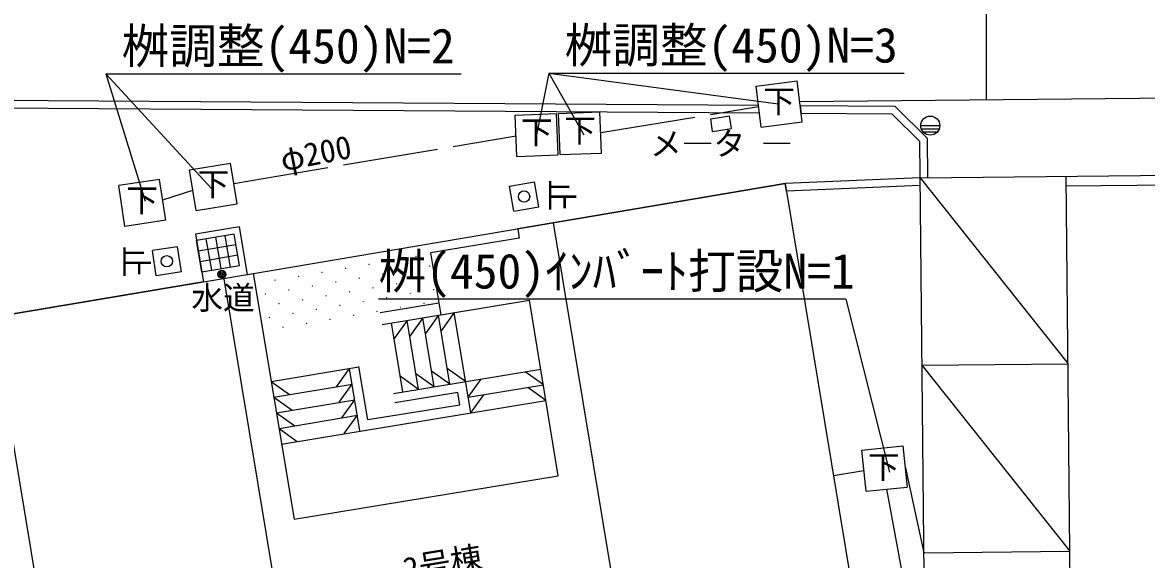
# Model space of a CAD drawing. Units: millimetres, scale not verified. Extents: x -100125 to 100125, y -69250 to 69250.
# Drawn here: x -72811 to -55121, y 27444 to 35893 of the extents above; entities that cross this region are included whole.
import ezdxf
from ezdxf.enums import TextEntityAlignment as Align

# ---------------------------------------------------------------- set-up
doc = ezdxf.new("R2010")
doc.units = ezdxf.units.MM
doc.header["$LTSCALE"] = 250
doc.linetypes.add('LONG_DASHED1', pattern=[7, 6, -1])
for name, color, linetype in [('1-0_排水', 3, 'Continuous'), ('1-1_計画', 3, 'Continuous'), ('1-2_現況白抜', 2, 'Continuous')]:
    doc.layers.add(name, color=color, linetype=linetype)
doc.styles.add('ＭＳ ゴシック', font='')
doc.styles.get('ＭＳ ゴシック').set_extended_font_data('MS Gothic')

msp = doc.modelspace()

# ---------------------------------------------------------------- linework, layer by layer
at = {"layer": '1-0_排水', "color": 4}
for p, q in [((-71500.7, 35084.5), (-65905.4, 35084.5)), ((-64529.2, 35096.9), (-64722.3, 34124.1)), ((-64529.2, 35096.9), (-60917.8, 34614.2)), ((-64529.2, 35096.9), (-63975.4, 34124.1)), ((-64529.2, 35096.9), (-58933.9, 35096.9)), ((-59854.8, 31542), (-67206.8, 31542)), ((-59854.8, 31542), (-59165.6, 28816.3))]:
    msp.add_line(p, q, dxfattribs=at)
at = {"layer": '1-0_排水', "color": 2, "linetype": 'LONG_DASHED1'}
for p, q in [((-63710.2, 34163.6), (-61224.7, 34570.5)), ((-69485.8, 33360.7), (-65043.1, 34111.4)), ((-70603.6, 33102.9), (-70127.4, 33256)), ((-59567, 28841.7), (-60046.1, 28762.1)), ((-59210.7, 28551.3), (-57633.6, 19966.6))]:
    msp.add_line(p, q, dxfattribs=at)
at = {"layer": '1-0_排水'}
msp.add_line((-58920.3, 28907.6), (-58625.7, 27551.2), dxfattribs=at)
at = {"layer": '1-0_排水', "color": 4}
for points in [[(-57637.9, 34679.3), (-57637.9, 43740.8), (-64762.9, 43740.8)], [(-69836.1, 33281.9), (-71500.7, 35084.5), (-70879.9, 33084.4)]]:
    msp.add_lwpolyline(points, dxfattribs=at)
at = {"layer": '1-0_排水'}
msp.add_lwpolyline([(-60579.6, 34650.2), (-54696.2, 34708.4), (-54394.5, 34538.2)], dxfattribs=at)
at = {"layer": '1-1_計画'}
for p, q in [((-61226.6, 34585.9), (-74376.1, 34671)), ((-61211.8, 34465.8), (-74321, 34550.6)), ((-61211.8, 34465.8), (-61226.6, 34585.9)), ((-59075, 34572), (-60571.2, 34581.7)), ((-60571.2, 34581.7), (-60556.3, 34461.6)), ((-59075, 34572), (-58570.1, 34068.8)), ((-59124.9, 34452.3), (-60556.3, 34461.6)), ((-59124.9, 34452.3), (-58689.6, 34018.5)), ((-58564, 33452), (-58570.1, 34068.8)), ((-58684, 33450.9), (-60808.8, 33357.8)), ((-58684, 33450.9), (-50584.4, 33530.9)), ((-58684, 33450.9), (-56355, 30523.7)), ((-56228.5, 17735.3), (-56384.1, 33473.6)), ((-69269.1, 31930.4), (-60808.8, 33357.8)), ((-56382.6, 33323.6), (-52032.8, 33366.6)), ((-70088.3, 32561), (-69962.2, 31813.5)), ((-69962.2, 31813.5), (-74766.2, 31002.9)), ((-58654.8, 30501), (-56355, 30523.7)), ((-58654.8, 30501), (-56325.8, 27573.9)), ((-58625.7, 27551.2), (-56325.8, 27573.9))]:
    msp.add_line(p, q, dxfattribs=at)
for points in [[(-56291.2, 24074.1), (-58591.1, 24051.3), (-58689.6, 34018.5)], [(-58682.8, 33330.8), (-60789, 33238.6), (-60808.8, 33357.8)], [(-69269.1, 31930.4), (-69397.2, 32679.3), (-70088.5, 32561)]]:
    msp.add_lwpolyline(points, dxfattribs=at)
at = {"layer": '1-2_現況白抜'}
for p, q in [((-61264.6, 34893), (-60619.5, 34972.8)), ((-61184.8, 34247.9), (-61264.6, 34893)), ((-60539.7, 34327.7), (-60619.5, 34972.8)), ((-65055.8, 34436.1), (-64406.3, 34461.6)), ((-65030.4, 33786.6), (-65055.8, 34436.1)), ((-64380.9, 33812.1), (-64406.3, 34461.6)), ((-64372.5, 34462.9), (-63723, 34488.3)), ((-64347, 33813.4), (-64372.5, 34462.9)), ((-63697.5, 33838.8), (-63723, 34488.3)), ((-61978.8, 34375.1), (-61682.8, 34423.8)), ((-61949.4, 34177.2), (-61978.8, 34375.1)), ((-61653.3, 34226), (-61682.8, 34423.8)), ((-61184.8, 34247.9), (-60539.7, 34327.7)), ((-61949.4, 34177.2), (-61653.3, 34226)), ((-58674.1, 34270.3), (-58374.1, 34270.3)), ((-58665.4, 34220.3), (-58382.9, 34220.3)), ((-58635.9, 34170.3), (-58412.4, 34170.3)), ((-65030.4, 33786.6), (-64380.9, 33812.1)), ((-64347, 33813.4), (-63697.5, 33838.8)), ((-70179.7, 33576.8), (-69538.1, 33681.4)), ((-69433.5, 33039.9), (-69538.1, 33681.4)), ((-70075.1, 32935.3), (-70179.7, 33576.8)), ((-70652.3, 33424.2), (-71294.9, 33326.9)), ((-71197.6, 32684.3), (-71294.9, 33326.9)), ((-70554.9, 32781.6), (-70652.3, 33424.2)), ((-65148.3, 33316.3), (-64754.2, 33385)), ((-65079.7, 32922.3), (-65148.3, 33316.3)), ((-60808.8, 33357.8), (-65017.2, 32647.8)), ((-64685.6, 32990.9), (-64754.2, 33385)), ((-60808.8, 33357.8), (-59107.8, 23108.9)), ((-70075.1, 32935.3), (-69433.5, 33039.9)), ((-65079.7, 32922.3), (-64685.6, 32990.9)), ((-70554.9, 32781.6), (-71197.6, 32684.3)), ((-64457.3, 32742.3), (-62757.9, 22503.1)), ((-69478.9, 32563.8), (-70071.7, 32462.4)), ((-69394.6, 32071), (-69478.9, 32563.8)), ((-65017.2, 32647.8), (-64993.1, 32501.4)), ((-69988.5, 31969.4), (-70071.7, 32462.4)), ((-70044, 32298.1), (-69450.8, 32399.5)), ((-69922.5, 32487.9), (-69838.2, 31995.1)), ((-69774.6, 32513.2), (-69690.3, 32020.4)), ((-69626.8, 32538.5), (-69542.4, 32045.7)), ((-70371, 32364.3), (-70766.3, 32303.1)), ((-70705.2, 31907.9), (-70766.3, 32303.1)), ((-70309.9, 31969), (-70371, 32364.3)), ((-70016.2, 32133.7), (-69422.7, 32235.3)), ((-66615.7, 32211), (-66620.7, 32211)), ((-66618.2, 32213.5), (-66618.2, 32208.5)), ((-69988.5, 31969.4), (-69394.6, 32071)), ((-67725, 32023.7), (-67730, 32023.7)), ((-67727.5, 32026.2), (-67727.5, 32021.2)), ((-67355.2, 32086.1), (-67360.2, 32086.1)), ((-67357.7, 32088.6), (-67357.7, 32083.6)), ((-66985.4, 32148.6), (-66990.4, 32148.6)), ((-66987.9, 32151.1), (-66987.9, 32146.1)), ((-66399.6, 32057.3), (-66404.6, 32057.3)), ((-66402.1, 32059.8), (-66402.1, 32054.8)), ((-73287.1, 31252.5), (-69182.2, 31945.1)), ((-70309.9, 31969), (-70705.2, 31907.9)), ((-69669.9, 31932.2), (-69674.9, 31932.2)), ((-69672.4, 31934.7), (-69672.4, 31929.7)), ((-67941.6, 21642.8), (-69637, 31858.3)), ((-69182.2, 31945.1), (-68533.5, 28076.8)), ((-68464.5, 31898.9), (-68469.5, 31898.9)), ((-68467, 31901.4), (-68467, 31896.4)), ((-68094.7, 31961.3), (-68099.7, 31961.3)), ((-68097.2, 31963.8), (-68097.2, 31958.8)), ((-67508.9, 31870), (-67513.9, 31870)), ((-67511.4, 31872.5), (-67511.4, 31867.5)), ((-67139.1, 31932.5), (-67144.1, 31932.5)), ((-67141.6, 31935), (-67141.6, 31930)), ((-66769.3, 31994.9), (-66774.3, 31994.9)), ((-66771.8, 31997.4), (-66771.8, 31992.4)), ((-66555.7, 31843.7), (-66555.7, 31838.7)), ((-68834.3, 31836.4), (-68839.3, 31836.4)), ((-68836.8, 31838.9), (-68836.8, 31833.9)), ((-68618.2, 31682.8), (-68623.2, 31682.8)), ((-68620.7, 31685.3), (-68620.7, 31680.3)), ((-68248.4, 31745.2), (-68253.4, 31745.2)), ((-68250.9, 31747.7), (-68250.9, 31742.7)), ((-67878.6, 31807.6), (-67883.6, 31807.6)), ((-67881.1, 31810.1), (-67881.1, 31805.1)), ((-67292.8, 31716.4), (-67297.8, 31716.4)), ((-67295.3, 31718.9), (-67295.3, 31713.9)), ((-66923, 31778.8), (-66928, 31778.8)), ((-66925.5, 31781.3), (-66925.5, 31776.3)), ((-66553.2, 31841.2), (-66558.2, 31841.2)), ((-66337.1, 31687.6), (-66342.1, 31687.6)), ((-66339.6, 31690.1), (-66339.6, 31685.1)), ((-68987.9, 31620.3), (-68992.9, 31620.3)), ((-68990.4, 31622.8), (-68990.4, 31617.8)), ((-68402.1, 31529.1), (-68407.1, 31529.1)), ((-68404.6, 31531.6), (-68404.6, 31526.6)), ((-68032.3, 31591.5), (-68037.3, 31591.5)), ((-68034.8, 31594), (-68034.8, 31589)), ((-67662.5, 31654), (-67667.5, 31654)), ((-67665, 31656.5), (-67665, 31651.5)), ((-67446.4, 31500.3), (-67451.4, 31500.3)), ((-67448.9, 31502.8), (-67448.9, 31497.8)), ((-67151.2, 31141.7), (-64832.3, 31522.9)), ((-67076.7, 31562.7), (-67081.7, 31562.7)), ((-67079.2, 31565.2), (-67079.2, 31560.2)), ((-66706.9, 31625.1), (-66711.9, 31625.1)), ((-66709.4, 31627.6), (-66709.4, 31622.6)), ((-66225, 31293.9), (-64832.3, 31522.9)), ((-64378.1, 28759.9), (-64832.3, 31522.9)), ((-68771.8, 31466.7), (-68776.8, 31466.7)), ((-68774.3, 31469.2), (-68774.3, 31464.2)), ((-68555.7, 31313), (-68560.7, 31313)), ((-68558.2, 31315.5), (-68558.2, 31310.5)), ((-68186, 31375.4), (-68191, 31375.4)), ((-68188.5, 31377.9), (-68188.5, 31372.9)), ((-67816.2, 31437.9), (-67821.2, 31437.9)), ((-67818.7, 31440.4), (-67818.7, 31435.4)), ((-67230.3, 31346.6), (-67235.3, 31346.6)), ((-67232.8, 31349.1), (-67232.8, 31344.1)), ((-66256, 31478.5), (-67181.5, 31326.3)), ((-66860.6, 31409), (-66865.6, 31409)), ((-66863.1, 31411.5), (-66863.1, 31406.5)), ((-66490.8, 31471.5), (-66495.8, 31471.5)), ((-66493.3, 31474), (-66493.3, 31469)), ((-66016.4, 31328.2), (-66222.5, 31041)), ((-65756.9, 29749.4), (-66016.4, 31328.2)), ((-73287.1, 31252.5), (-71591.7, 21037)), ((-68925.5, 31250.6), (-68930.5, 31250.6)), ((-68928, 31253.1), (-68928, 31248.1)), ((-68339.6, 31159.3), (-68344.6, 31159.3)), ((-68342.1, 31161.8), (-68342.1, 31156.8)), ((-67969.9, 31221.8), (-67974.9, 31221.8)), ((-67972.4, 31224.3), (-67972.4, 31219.3)), ((-67600.1, 31284.2), (-67605.1, 31284.2)), ((-67602.6, 31286.7), (-67602.6, 31281.7)), ((-66824.7, 30080.6), (-67003.1, 31166)), ((-66756.5, 31206.6), (-66962.6, 30919.3)), ((-66578, 30121.1), (-66756.5, 31206.6)), ((-66509.8, 31247.1), (-66715.9, 30959.9)), ((-66331.3, 30161.7), (-66509.8, 31247.1)), ((-66263.1, 31287.7), (-66469.2, 31000.4)), ((-66084.6, 30202.2), (-66263.1, 31287.7)), ((-68709.4, 31096.9), (-68714.4, 31096.9)), ((-68711.9, 31099.4), (-68711.9, 31094.4)), ((-68897.4, 30246.6), (-67515.9, 30473.6)), ((-67869.4, 30163), (-67663.9, 30449.3)), ((-67499.2, 29467.1), (-67663.9, 30449.3)), ((-67376, 29639.1), (-67516.7, 30478.1)), ((-66972.7, 30056.2), (-64653.8, 30437.4)), ((-65838, 30242.8), (-66125.2, 30448.9)), ((-66578, 30121.1), (-66865.3, 30327.3)), ((-66331.3, 30161.7), (-66618.6, 30367.8)), ((-66084.6, 30202.2), (-66371.9, 30408.4)), ((-65797.4, 29996.1), (-65591.3, 30283.3)), ((-64613.3, 30190.7), (-64900.5, 30396.9)), ((-68897.4, 30246.6), (-68609.4, 30040.7)), ((-68856, 30000), (-67622.8, 30203.8)), ((-67828.2, 29917.2), (-67622.8, 30203.8)), ((-65797.4, 29996.1), (-64613.3, 30190.7)), ((-64572.7, 29944.1), (-64860, 30150.2)), ((-68856, 30000), (-68568.1, 29794.4)), ((-68814.7, 29753.4), (-67581.6, 29958.2)), ((-68732, 29260.3), (-64572.7, 29944.1)), ((-67787, 29671.5), (-67581.6, 29958.2)), ((-65961.6, 30070.4), (-66948.4, 29908.2)), ((-65929.5, 29874.9), (-65961.6, 30070.4)), ((-65756.9, 29749.4), (-65550.7, 30036.6)), ((-68814.7, 29753.4), (-68526.8, 29548)), ((-65929.5, 29874.9), (-67376, 29639.1)), ((-68773.3, 29506.9), (-67540.4, 29712.6)), ((-67745.8, 29425.7), (-67540.4, 29712.6)), ((-68773.3, 29506.9), (-68485.4, 29301.7)), ((-59534, 28518.3), (-59600, 29165)), ((-68533.5, 28076.8), (-64378.1, 28759.9)), ((-59534, 28518.3), (-58887.4, 28584.3))]:
    msp.add_line(p, q, dxfattribs=at)
for points in [[(-64993.1, 32501.4), (-66388.3, 32267.5), (-66225, 31293.9)], [(-59600, 29165), (-58953.3, 29230.9), (-58887.4, 28584.3)]]:
    msp.add_lwpolyline(points, dxfattribs=at)
for centre, radius in [((-58524.1, 34270.3), 150), ((-64916.9, 33153.6), 90), ((-70538.1, 32136.1), 90), ((-69672.4, 31932.2), 62.5), ((-69672.4, 31932.2), 42.5), ((-69672.4, 31932.2), 22.5)]:
    msp.add_circle(centre, radius, dxfattribs=at)

# ---------------------------------------------------------------- texts
at = {"layer": '1-0_排水', "color": 7, "style": 'ＭＳ ゴシック'}
for s, p in [('桝調整(450)N=2', (-71250.7, 35084.5)), ('桝調整(450)N=3', (-64279.2, 35096.9)), ('桝(450)ｲﾝﾊﾞｰﾄ打設N=1', (-67206.8, 31542))]:
    msp.add_text(s, height=549.9, dxfattribs=at).set_placement(p, align=Align.BOTTOM_LEFT)
msp.add_text('φ200', height=366.6, rotation=11.084, dxfattribs=at).set_placement((-68690.8, 33441.6), align=Align.BOTTOM_LEFT)
at = {"layer": '1-2_現況白抜', "color": 7, "style": 'ＭＳ ゴシック'}
for s, p in [('下', (-61152.2, 34360.4)), ('下', (-64968.3, 33874.1)), ('下', (-64285, 33900.9)), ('メ―タ ―', (-62934.8, 33692.6)), ('下', (-70056.6, 33058.4)), ('下', (-71174.9, 32804.2)), ('水道', (-70154.3, 31269.1)), ('下', (-59507, 28607.5))]:
    msp.add_text(s, height=366.6, dxfattribs=at).set_placement(p, align=Align.BOTTOM_LEFT)
for s, rotation, p in [('止', 270, (-64621.9, 33421.6)), ('止', 270, (-71316.5, 32380.8)), ('2号棟', 9.333, (-66768.1, 26994.6))]:
    msp.add_text(s, height=366.6, rotation=rotation, dxfattribs=at).set_placement(p, align=Align.BOTTOM_LEFT)

doc.saveas('drawing.dxf')
